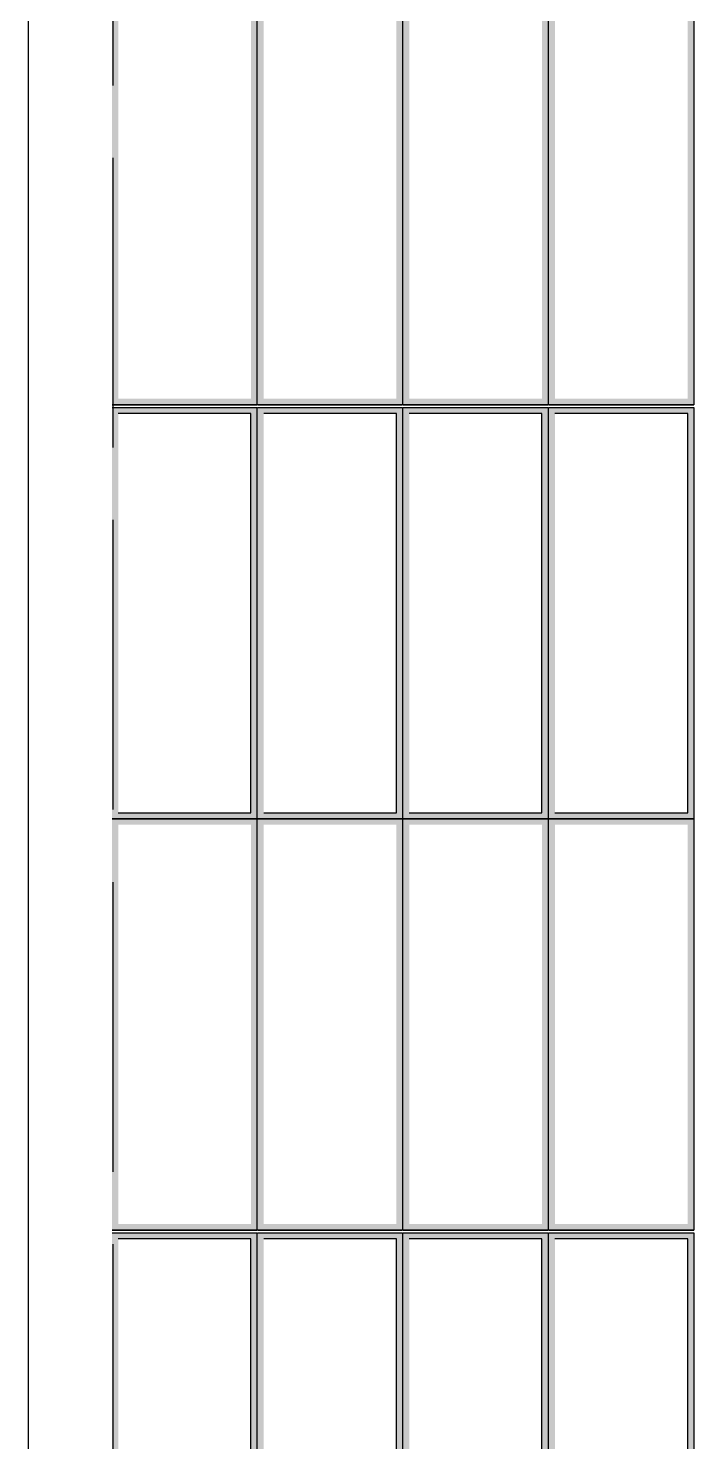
# Model space of a CAD drawing. Header units: inches. Extents: x 2620 to 4317, y 1826 to 2873.
# Drawn here: x 3636.2 to 3663.8, y 2429.8 to 2488.4 of the extents above; entities that cross this region are included whole.
import ezdxf

# ---------------------------------------------------------------- set-up
doc = ezdxf.new("R2010")
doc.units = ezdxf.units.IN
doc.header["$MEASUREMENT"] = 0
doc.linetypes.add('ACAD_ISO02W100', pattern=[15, 12, -3])

msp = doc.modelspace()

# ---------------------------------------------------------------- hatches: boundary and pattern name
h = msp.add_hatch(color=256)
h.dxf.hatch_style = 1
h.set_gradient(color1=(242, 103, 34), color2=(248, 153, 30), tint=1)
h.paths.add_polyline_path([(3645.72352, 2489.80688), (3639.72352, 2489.80688), (3639.72352, 2472.76688), (3645.72352, 2472.76688)])
h.paths.add_polyline_path([(3645.47352, 2473.01688), (3639.97352, 2473.01688), (3639.97352, 2489.55688), (3645.47352, 2489.55688)], flags=16)
h = msp.add_hatch(color=256)
h.dxf.hatch_style = 1
h.set_gradient(color1=(242, 103, 34), color2=(248, 153, 30), tint=1)
h.paths.add_polyline_path([(3651.75088, 2489.80688), (3645.75088, 2489.80688), (3645.75088, 2472.76688), (3651.75088, 2472.76688)])
h.paths.add_polyline_path([(3651.50088, 2473.01688), (3646.00088, 2473.01688), (3646.00088, 2489.55688), (3651.50088, 2489.55688)], flags=16)
h = msp.add_hatch(color=256)
h.dxf.hatch_style = 1
h.set_gradient(color1=(242, 103, 34), color2=(248, 153, 30), tint=1)
h.paths.add_polyline_path([(3657.77825, 2489.80688), (3651.77825, 2489.80688), (3651.77825, 2472.76688), (3657.77825, 2472.76688)])
h.paths.add_polyline_path([(3657.52825, 2473.01688), (3652.02825, 2473.01688), (3652.02825, 2489.55688), (3657.52825, 2489.55688)], flags=16)
h = msp.add_hatch(color=256)
h.dxf.hatch_style = 1
h.set_gradient(color1=(242, 103, 34), color2=(248, 153, 30), tint=1)
h.paths.add_polyline_path([(3663.8131, 2489.80688), (3657.8131, 2489.80688), (3657.8131, 2472.76688), (3663.8131, 2472.76688)])
h.paths.add_polyline_path([(3663.5631, 2473.01688), (3658.0631, 2473.01688), (3658.0631, 2489.55688), (3663.5631, 2489.55688)], flags=16)
h = msp.add_hatch(color=256)
h.dxf.hatch_style = 1
h.set_gradient(color1=(242, 103, 34), color2=(248, 153, 30), tint=1)
h.paths.add_polyline_path([(3645.72352, 2472.65442), (3639.72352, 2472.65442), (3639.72352, 2455.61442), (3645.72352, 2455.61442)])
h.paths.add_polyline_path([(3645.47352, 2455.86442), (3639.97352, 2455.86442), (3639.97352, 2472.40442), (3645.47352, 2472.40442)], flags=16)
h = msp.add_hatch(color=256)
h.dxf.hatch_style = 1
h.set_gradient(color1=(242, 103, 34), color2=(248, 153, 30), tint=1)
h.paths.add_polyline_path([(3651.75088, 2472.65442), (3645.75088, 2472.65442), (3645.75088, 2455.61442), (3651.75088, 2455.61442)])
h.paths.add_polyline_path([(3651.50088, 2455.86442), (3646.00088, 2455.86442), (3646.00088, 2472.40442), (3651.50088, 2472.40442)], flags=16)
h = msp.add_hatch(color=256)
h.dxf.hatch_style = 1
h.set_gradient(color1=(242, 103, 34), color2=(248, 153, 30), tint=1)
h.paths.add_polyline_path([(3657.77825, 2472.65442), (3651.77825, 2472.65442), (3651.77825, 2455.61442), (3657.77825, 2455.61442)])
h.paths.add_polyline_path([(3657.52825, 2455.86442), (3652.02825, 2455.86442), (3652.02825, 2472.40442), (3657.52825, 2472.40442)], flags=16)
h = msp.add_hatch(color=256)
h.dxf.hatch_style = 1
h.set_gradient(color1=(242, 103, 34), color2=(248, 153, 30), tint=1)
h.paths.add_polyline_path([(3663.8131, 2472.65442), (3657.8131, 2472.65442), (3657.8131, 2455.61442), (3663.8131, 2455.61442)])
h.paths.add_polyline_path([(3663.5631, 2455.86442), (3658.0631, 2455.86442), (3658.0631, 2472.40442), (3663.5631, 2472.40442)], flags=16)
h = msp.add_hatch(color=256)
h.dxf.hatch_style = 1
h.set_gradient(color1=(242, 103, 34), color2=(248, 153, 30), tint=1)
h.paths.add_polyline_path([(3645.72352, 2455.61442), (3639.72352, 2455.61442), (3639.72352, 2438.57442), (3645.72352, 2438.57442)])
h.paths.add_polyline_path([(3645.47352, 2438.82442), (3639.97352, 2438.82442), (3639.97352, 2455.36442), (3645.47352, 2455.36442)], flags=16)
h = msp.add_hatch(color=256)
h.dxf.hatch_style = 1
h.set_gradient(color1=(242, 103, 34), color2=(248, 153, 30), tint=1)
h.paths.add_polyline_path([(3651.75088, 2455.61442), (3645.75088, 2455.61442), (3645.75088, 2438.57442), (3651.75088, 2438.57442)])
h.paths.add_polyline_path([(3651.50088, 2438.82442), (3646.00088, 2438.82442), (3646.00088, 2455.36442), (3651.50088, 2455.36442)], flags=16)
h = msp.add_hatch(color=256)
h.dxf.hatch_style = 1
h.set_gradient(color1=(242, 103, 34), color2=(248, 153, 30), tint=1)
h.paths.add_polyline_path([(3657.77825, 2455.61442), (3651.77825, 2455.61442), (3651.77825, 2438.57442), (3657.77825, 2438.57442)])
h.paths.add_polyline_path([(3657.52825, 2438.82442), (3652.02825, 2438.82442), (3652.02825, 2455.36442), (3657.52825, 2455.36442)], flags=16)
h = msp.add_hatch(color=256)
h.dxf.hatch_style = 1
h.set_gradient(color1=(242, 103, 34), color2=(248, 153, 30), tint=1)
h.paths.add_polyline_path([(3663.8131, 2455.61442), (3657.8131, 2455.61442), (3657.8131, 2438.57442), (3663.8131, 2438.57442)])
h.paths.add_polyline_path([(3663.5631, 2438.82442), (3658.0631, 2438.82442), (3658.0631, 2455.36442), (3663.5631, 2455.36442)], flags=16)
h = msp.add_hatch(color=256)
h.dxf.hatch_style = 1
h.set_gradient(color1=(242, 103, 34), color2=(248, 153, 30), tint=1)
h.paths.add_polyline_path([(3645.72352, 2438.46196), (3639.72352, 2438.46196), (3639.72352, 2421.42196), (3645.72352, 2421.42196)])
h.paths.add_polyline_path([(3645.47352, 2421.67196), (3639.97352, 2421.67196), (3639.97352, 2438.21196), (3645.47352, 2438.21196)], flags=16)
h = msp.add_hatch(color=256)
h.dxf.hatch_style = 1
h.set_gradient(color1=(242, 103, 34), color2=(248, 153, 30), tint=1)
h.paths.add_polyline_path([(3651.75088, 2438.46196), (3645.75088, 2438.46196), (3645.75088, 2421.42196), (3651.75088, 2421.42196)])
h.paths.add_polyline_path([(3651.50088, 2421.67196), (3646.00088, 2421.67196), (3646.00088, 2438.21196), (3651.50088, 2438.21196)], flags=16)
h = msp.add_hatch(color=256)
h.dxf.hatch_style = 1
h.set_gradient(color1=(242, 103, 34), color2=(248, 153, 30), tint=1)
h.paths.add_polyline_path([(3657.77825, 2438.46196), (3651.77825, 2438.46196), (3651.77825, 2421.42196), (3657.77825, 2421.42196)])
h.paths.add_polyline_path([(3657.52825, 2421.67196), (3652.02825, 2421.67196), (3652.02825, 2438.21196), (3657.52825, 2438.21196)], flags=16)
h = msp.add_hatch(color=256)
h.dxf.hatch_style = 1
h.set_gradient(color1=(242, 103, 34), color2=(248, 153, 30), tint=1)
h.paths.add_polyline_path([(3663.8131, 2438.46196), (3657.8131, 2438.46196), (3657.8131, 2421.42196), (3663.8131, 2421.42196)])
h.paths.add_polyline_path([(3663.5631, 2421.67196), (3658.0631, 2421.67196), (3658.0631, 2438.21196), (3663.5631, 2438.21196)], flags=16)

# ---------------------------------------------------------------- linework, layer by layer
for p, q in [((3636.24991, 2662.99441), (3636.24991, 2194.99441)), ((3645.72352, 2489.80688), (3645.72352, 2472.76688)), ((3651.75088, 2489.80688), (3651.75088, 2472.76688)), ((3657.77825, 2489.80688), (3657.77825, 2472.76688)), ((3663.8131, 2489.80688), (3663.8131, 2472.76688)), ((3639.72352, 2472.76688), (3645.72352, 2472.76688)), ((3645.72352, 2472.76688), (3639.72352, 2472.76688)), ((3639.72352, 2472.65442), (3645.72352, 2472.65442)), ((3639.97352, 2472.76688), (3645.72352, 2472.76688)), ((3639.97352, 2472.65442), (3645.72352, 2472.65442)), ((3645.47352, 2472.40442), (3639.97352, 2472.40442)), ((3645.47352, 2455.86442), (3645.47352, 2472.40442)), ((3645.72352, 2472.65442), (3645.72352, 2455.61442)), ((3645.75088, 2472.76688), (3651.75088, 2472.76688)), ((3651.75088, 2472.76688), (3645.75088, 2472.76688)), ((3645.75088, 2472.65442), (3651.75088, 2472.65442)), ((3646.00088, 2472.76688), (3651.75088, 2472.76688)), ((3646.00088, 2472.65442), (3651.75088, 2472.65442)), ((3651.50088, 2472.40442), (3646.00088, 2472.40442)), ((3651.50088, 2455.86442), (3651.50088, 2472.40442)), ((3651.75088, 2472.65442), (3651.75088, 2455.61442)), ((3651.77825, 2472.76688), (3657.77825, 2472.76688)), ((3657.77825, 2472.76688), (3651.77825, 2472.76688)), ((3651.77825, 2472.65442), (3657.77825, 2472.65442)), ((3652.02825, 2472.76688), (3657.77825, 2472.76688)), ((3652.02825, 2472.65442), (3657.77825, 2472.65442)), ((3657.52825, 2472.40442), (3652.02825, 2472.40442)), ((3657.52825, 2455.86442), (3657.52825, 2472.40442)), ((3657.77825, 2472.65442), (3657.77825, 2455.61442)), ((3657.8131, 2472.76688), (3663.8131, 2472.76688)), ((3663.8131, 2472.76688), (3657.8131, 2472.76688)), ((3657.8131, 2472.65442), (3663.8131, 2472.65442)), ((3658.0631, 2472.76688), (3663.8131, 2472.76688)), ((3658.0631, 2472.65442), (3663.8131, 2472.65442)), ((3663.5631, 2472.40442), (3658.0631, 2472.40442)), ((3663.5631, 2455.86442), (3663.5631, 2472.40442)), ((3663.8131, 2472.65442), (3663.8131, 2455.61442)), ((3639.72352, 2455.61442), (3645.72352, 2455.61442)), ((3645.72352, 2455.61442), (3639.72352, 2455.61442)), ((3639.97352, 2455.86442), (3645.47352, 2455.86442)), ((3639.97352, 2455.61442), (3645.72352, 2455.61442)), ((3645.72352, 2455.61442), (3645.72352, 2438.57442)), ((3645.75088, 2455.61442), (3651.75088, 2455.61442)), ((3651.75088, 2455.61442), (3645.75088, 2455.61442)), ((3646.00088, 2455.86442), (3651.50088, 2455.86442)), ((3646.00088, 2455.61442), (3651.75088, 2455.61442)), ((3651.75088, 2455.61442), (3651.75088, 2438.57442)), ((3651.77825, 2455.61442), (3657.77825, 2455.61442)), ((3657.77825, 2455.61442), (3651.77825, 2455.61442)), ((3652.02825, 2455.86442), (3657.52825, 2455.86442)), ((3652.02825, 2455.61442), (3657.77825, 2455.61442)), ((3657.77825, 2455.61442), (3657.77825, 2438.57442)), ((3657.8131, 2455.61442), (3663.8131, 2455.61442)), ((3663.8131, 2455.61442), (3657.8131, 2455.61442)), ((3658.0631, 2455.86442), (3663.5631, 2455.86442)), ((3658.0631, 2455.61442), (3663.8131, 2455.61442)), ((3663.8131, 2455.61442), (3663.8131, 2438.57442)), ((3639.72352, 2438.57442), (3645.72352, 2438.57442)), ((3645.72352, 2438.57442), (3639.72352, 2438.57442)), ((3639.72352, 2438.46196), (3645.72352, 2438.46196)), ((3639.97352, 2438.57442), (3645.72352, 2438.57442)), ((3639.97352, 2438.46196), (3645.72352, 2438.46196)), ((3645.72352, 2438.46196), (3645.72352, 2421.42196)), ((3645.75088, 2438.57442), (3651.75088, 2438.57442)), ((3651.75088, 2438.57442), (3645.75088, 2438.57442)), ((3645.75088, 2438.46196), (3651.75088, 2438.46196)), ((3646.00088, 2438.57442), (3651.75088, 2438.57442)), ((3646.00088, 2438.46196), (3651.75088, 2438.46196)), ((3651.75088, 2438.46196), (3651.75088, 2421.42196)), ((3651.77825, 2438.57442), (3657.77825, 2438.57442)), ((3657.77825, 2438.57442), (3651.77825, 2438.57442)), ((3651.77825, 2438.46196), (3657.77825, 2438.46196)), ((3652.02825, 2438.57442), (3657.77825, 2438.57442)), ((3652.02825, 2438.46196), (3657.77825, 2438.46196)), ((3657.77825, 2438.46196), (3657.77825, 2421.42196)), ((3657.8131, 2438.57442), (3663.8131, 2438.57442)), ((3663.8131, 2438.57442), (3657.8131, 2438.57442)), ((3657.8131, 2438.46196), (3663.8131, 2438.46196)), ((3658.0631, 2438.57442), (3663.8131, 2438.57442)), ((3658.0631, 2438.46196), (3663.8131, 2438.46196)), ((3663.8131, 2438.46196), (3663.8131, 2421.42196)), ((3645.47352, 2438.21196), (3639.97352, 2438.21196)), ((3645.47352, 2421.67196), (3645.47352, 2438.21196)), ((3651.50088, 2438.21196), (3646.00088, 2438.21196)), ((3651.50088, 2421.67196), (3651.50088, 2438.21196)), ((3657.52825, 2438.21196), (3652.02825, 2438.21196)), ((3657.52825, 2421.67196), (3657.52825, 2438.21196)), ((3663.5631, 2438.21196), (3658.0631, 2438.21196)), ((3663.5631, 2421.67196), (3663.5631, 2438.21196))]:
    msp.add_line(p, q)
at = {"linetype": 'ACAD_ISO02W100'}
msp.add_line((3639.74991, 2662.99441), (3639.74991, 2194.99441), dxfattribs=at)

doc.saveas('drawing.dxf')
